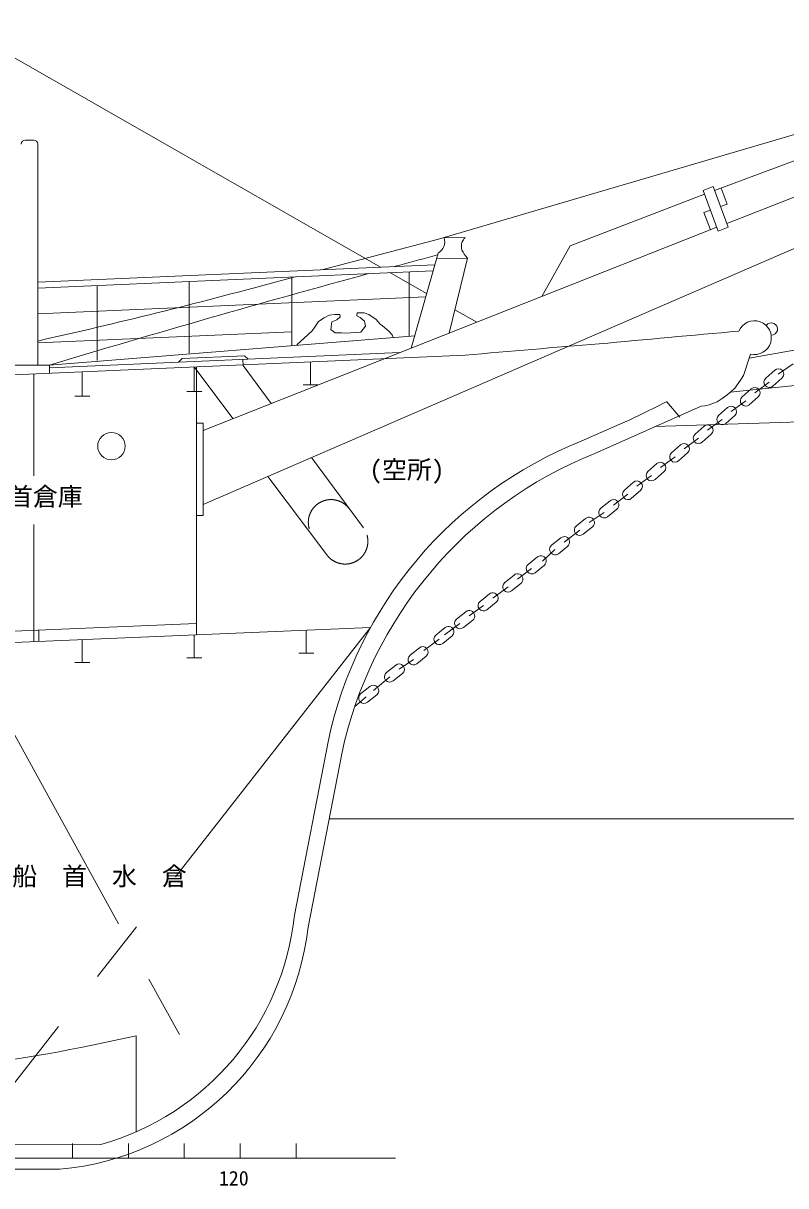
# Model space of a CAD drawing. Units: millimetres, scale not verified. Extents: x -51052 to 51048, y -29700 to 29700.
# Drawn here: x 25589 to 33234, y -19490 to -7829 of the extents above; entities that cross this region are included whole.
import ezdxf
from ezdxf.enums import TextEntityAlignment as Align

# ---------------------------------------------------------------- set-up
doc = ezdxf.new("R2010")
doc.units = ezdxf.units.MM
doc.header["$LTSCALE"] = 100
doc.linetypes.add('USER1', pattern=[50.8, 31.75, -6.35, 6.35, -6.35])
doc.linetypes.add('USER2', pattern=[9.525, 6.35, -3.175])
for name, color, linetype, lineweight in [('0-0_GL', 7, 'Continuous', 18), ('0-2_sunpou', 7, 'Continuous', 18), ('0-3_keijou', 7, 'Continuous', 18), ('0-6_center', 7, 'USER1', 18)]:
    doc.layers.add(name, color=color, linetype=linetype, lineweight=lineweight)
doc.layers.add('0-5_text', color=7, linetype='Continuous')
doc.styles.add('ＭＳ ゴシック', font='')
doc.styles.get('ＭＳ ゴシック').set_extended_font_data('MS Gothic')

msp = doc.modelspace()

# ---------------------------------------------------------------- linework, layer by layer
at = {"layer": '0-0_GL'}
msp.add_line((28655.6, -15808.3), (38230.3, -15808.3), dxfattribs=at)
at = {"layer": '0-2_sunpou'}
for p, q in [((26083.6, -19067.2), (26083.6, -19212.2)), ((26643.6, -19067.2), (26643.6, -19212.2)), ((27203.6, -19067.2), (27203.6, -19212.2)), ((27763.6, -19067.2), (27763.6, -19212.2)), ((28323.6, -19067.2), (28323.6, -19212.2)), ((-43085.1, -19212.2), (29319.7, -19212.2))]:
    msp.add_line(p, q, dxfattribs=at)
at = {"layer": '0-3_keijou'}
for p, q in [((13604.4, -1371.5), (29170.6, -10276.8)), ((32519.8, -9506.3), (36093.6, -8177.1)), ((32642.9, -9837.2), (36195.9, -8452.3)), ((27393.2, -12655.8), (36378.7, -8760.7)), ((25609.2, -9001.2), (25694.4, -9001.2)), ((25734.4, -11256.9), (25734.4, -9041.2)), ((32405.4, -9505.6), (32505.6, -9468.3)), ((32405.4, -9505.6), (32557, -9913.3)), ((32505.6, -9468.3), (32657.3, -9876)), ((32585.4, -9481.9), (32645.4, -9643.1)), ((32579.7, -9667.5), (32645.4, -9643.1)), ((32413.8, -9729.2), (32479.5, -9704.8)), ((32413.8, -9729.2), (32478.1, -9901.8)), ((27393.2, -11913), (32543.2, -9876.1)), ((32557, -9913.3), (32657.3, -9876)), ((29808.5, -9981.5), (30018.8, -9979.3)), ((29477.2, -11088.7), (29748.2, -10135.2)), ((29714.7, -10253), (25734.4, -10427.7)), ((29732.7, -10189.7), (30041.5, -10184.6)), ((29859.4, -10937.5), (30041.5, -10184.6)), ((29697.9, -10312), (25734.4, -10486)), ((28114.8, -10425.8), (28316.6, -10372.6)), ((28283, -10374.1), (28283, -11059.4)), ((29265.2, -10331), (29632.8, -10541.2)), ((29456.6, -10322.6), (29456.6, -10968.4)), ((26330.6, -10459.8), (26330.6, -11210.7)), ((27253.5, -10419.3), (27253.5, -11139.2)), ((32866.3, -11188.7), (37083.4, -10437.8)), ((29624, -10572.2), (25734.4, -10742.9)), ((29916.1, -10703.3), (30135, -10828.6)), ((28283, -10923.1), (25734.4, -11035)), ((29519.6, -10963.5), (25851.9, -11257.5)), ((37326.4, -11044), (32676.7, -11529.6)), ((30020.3, -11159.1), (20114.8, -11589.4)), ((29364.3, -11133.4), (25851.9, -11284.3)), ((27808.3, -11164.4), (27845.6, -11198.6)), ((27303.1, -11277.1), (27691.4, -11795)), ((27303.1, -11522.9), (27303.1, -11277.1)), ((27325.2, -13964.4), (27325.2, -11276.2)), ((27794, -11262), (27791.2, -11201)), ((27794, -11262), (28075.9, -11642.9)), ((28469, -11455), (28469, -11225)), ((33033.2, -11388), (33123.2, -11308.6)), ((33158.9, -11349.1), (33308.1, -11244.8)), ((25696.2, -12370.2), (25696.2, -11347.4)), ((26181.4, -11568.4), (26181.4, -11325.9)), ((33104.7, -11469), (33194.6, -11389.6)), ((27228.1, -11522.9), (27378.1, -11522.9)), ((28394, -11455), (28544, -11455)), ((32797, -11575.5), (32887, -11496.1)), ((32922.8, -11536.6), (33068.9, -11428.5)), ((26106.4, -11568.4), (26256.4, -11568.4)), ((32686.6, -11724.1), (32832.8, -11616)), ((32868.5, -11656.5), (32958.5, -11577.1)), ((32384.5, -11669.8), (31320.3, -12143.5)), ((31922, -11875.7), (37528.7, -11691)), ((32560.9, -11763), (32650.9, -11683.6)), ((32632.3, -11844), (32722.3, -11764.6)), ((27325.2, -11840.7), (27393.2, -11840.7)), ((27393.2, -12765.7), (27393.2, -11840.7)), ((32324.7, -11950.5), (32414.7, -11871.1)), ((32450.4, -11911.6), (32596.6, -11803.5)), ((32214.3, -12099.1), (32360.5, -11991)), ((32396.2, -12031.4), (32486.2, -11952.1)), ((32088.6, -12137.9), (32178.6, -12058.6)), ((28477.6, -12185.8), (28999.5, -12891)), ((31978.1, -12286.5), (32124.3, -12178.4)), ((32160, -12218.9), (32250, -12139.6)), ((31852.4, -12325.4), (31942.4, -12246)), ((31923.9, -12406.4), (32013.8, -12327)), ((28042.8, -12374.2), (28633.5, -13161.8)), ((31616.2, -12512.9), (31706.2, -12433.5)), ((31742, -12474), (31888.1, -12365.9)), ((31505.8, -12661.5), (31652, -12553.4)), ((31687.7, -12593.9), (31777.7, -12514.5)), ((31378.5, -12694.7), (31471.9, -12619.5)), ((31446.2, -12778.8), (31539.7, -12703.6)), ((27325.2, -12765.7), (27393.2, -12765.7)), ((31134.2, -12871.5), (31227.6, -12796.2)), ((31261.5, -12838.2), (31412.3, -12736.8)), ((25696.2, -14031.5), (25696.2, -12857.3)), ((31013.4, -13032.6), (31168, -12913.5)), ((31201.9, -12955.6), (31295.4, -12880.3)), ((30886.1, -13065.8), (30979.5, -12990.6)), ((30794.6, -13223.6), (30919.9, -13107.9)), ((30953.8, -13150), (31047.3, -13074.7)), ((30652.2, -13256.8), (30745.6, -13181.5)), ((30719.9, -13340.9), (30813.4, -13265.6)), ((30416.9, -13439.2), (30510.3, -13363.9)), ((30544.2, -13405.9), (30686.1, -13298.8)), ((30295.9, -13595), (30450.7, -13481.2)), ((30484.6, -13523.3), (30578.1, -13448)), ((30168.6, -13628.2), (30262, -13552.9)), ((30236.3, -13712.3), (30329.8, -13637)), ((29933.8, -13807.2), (30027.3, -13732)), ((30061.2, -13774), (30202.4, -13670.2)), ((27325.2, -13851.1), (21652.4, -14087.3)), ((29812.9, -13963), (29967.7, -13849.3)), ((30001.6, -13891.4), (30095, -13816.1)), ((29071.1, -13890.4), (21652.4, -14200.6)), ((25746.2, -14031.5), (25746.2, -13916.8)), ((27303.1, -14195.4), (27303.1, -13965.4)), ((28426.3, -14148.6), (28426.3, -13918.6)), ((29726.6, -13966.1), (29820, -13890.8)), ((29794.3, -14050.2), (29887.8, -13975)), ((26181.4, -14242.1), (26181.4, -14012.1)), ((29467, -14169.3), (29560.3, -14093.9)), ((29605.6, -14121.9), (29760.4, -14008.2)), ((27228.1, -14195.4), (27378.1, -14195.4)), ((28351.3, -14148.6), (28501.3, -14148.6)), ((29357.3, -14308.8), (29500.9, -14211.3)), ((29534.8, -14253.3), (29628.2, -14177.9)), ((26106.4, -14242.1), (26256.4, -14242.1)), ((29230, -14342.2), (29323.4, -14266.8)), ((29099.1, -14523.1), (29263.9, -14384.2)), ((29297.9, -14426.2), (29391.2, -14350.8)), ((28971.8, -14556.5), (29065.2, -14481.1)), ((29039.7, -14640.5), (29133, -14565.1)), ((28913.1, -14682), (29028.7, -14584.6)), ((28307, -16774.4), (28644.7, -15036.6)), ((28444.1, -16896.6), (28781.8, -15158.8)), ((26719.5, -17984.4), (26719.5, -18949.1)), ((16217.2, -19109.4), (26368.5, -19074.3)), ((16354.3, -19323.8), (25956, -19323.8))]:
    msp.add_line(p, q, dxfattribs=at)
for points in [[(28581.5, -10302.7), (29751.3, -9994), (33525.3, -8886.6), (35238.8, -8353.6), (36063, -8094.8)], [(30787.2, -10570.6), (31071.9, -10060.6), (32419.5, -9543.6)], [(28937, -10733.1), (28935.1, -10764.9), (28965.7, -10779.9), (29010.9, -10816.4), (29019.5, -10868.5), (28972.2, -10927.2), (28815.6, -10936.3), (28779.9, -10934.9), (28716.7, -10933.5), (28673.5, -10902.4), (28684.4, -10824.8), (28732.9, -10805.5), (28767, -10772.8), (28762.7, -10750.6), (28713.9, -10749.9), (28656.8, -10757.4), (28605.7, -10783.4), (28550.7, -10822.2), (28510.7, -10881.2), (28484.8, -10914.5), (28444, -10951.1), (28330.4, -11055.7)], [(28937, -10733.1), (29006.8, -10733.5), (29054.6, -10752.1), (29127, -10801.2), (29167, -10847.2), (29189.7, -10864.9), (29229.5, -10898.2), (29258.9, -10919.9), (29288, -10954.4), (29297.2, -10980.2)], [(27808.3, -11164.4), (27182.2, -11193), (27146.6, -11228.6)], [(32879.8, -11147.2), (32809.3, -11362.8), (32778.3, -11409.9), (32724.2, -11489.5), (32685.6, -11521.7), (32647.2, -11555.5), (32596.4, -11592.8), (32545, -11627.5), (32508.2, -11641.1), (32465.6, -11656.6), (32421, -11668.2), (32384.5, -11669.8)], [(25383.1, -11257.5), (25851.9, -11257.5), (25851.9, -11340.2)], [(32171.3, -11779), (32041.4, -11625.1), (32034.1, -11628.2), (31937.9, -11678), (31813.9, -11737.1), (31669.3, -11805.7), (31495, -11885.4), (31183.2, -12021.4)]]:
    msp.add_lwpolyline(points, dxfattribs=at)
msp.add_circle((26473, -12072), 137.5, dxfattribs=at)
for centre, radius, start, end in [((25609.2, -9041.2), 40, 90, 180), ((25694.4, -9041.2), 40, 0, 90), ((29682.8, -10020.9), 131.7, 299.74664, 17.408), ((30118.1, -10065.7), 136.3, 161.91449, 196.54009), ((30255.7, -10174.3), 306.9, 140.54392, 150.54784), ((30252.9, -9983.6), 291.7, 204.47979, 223.56006), ((63599.1, -136843.3), 131136, 105.13248, 105.16006), ((5355.5, 79650.3), 93055.6, 284.95266, 285.19328), ((63599.1, -136843.3), 131136, 105.2757, 106.72913), ((13887.1, 41822), 54150.4, 282.63773, 285.233), ((32920.3, -10982.7), 169.4, 256.19401, 157.61174), ((33089, -10896.4), 61.8, 269.01295, 145.14942), ((51607.7, -225906.6), 215812.8, 95.00928, 95.3828), ((40958.4, -132461.6), 121794.7, 94.51888, 95.15253), ((33158.9, -11349.1), 54, 311.41665, 131.41665), ((33068.9, -11428.5), 54, 131.41665, 311.41665), ((32922.8, -11536.6), 54, 311.41665, 131.41665), ((32832.8, -11616), 54, 131.41665, 311.41665), ((32596.6, -11803.5), 54, 131.41665, 311.41665), ((32686.6, -11724.1), 54, 311.41665, 131.41665), ((32450.4, -11911.6), 54, 311.41665, 131.41665), ((32360.5, -11991), 54, 131.41665, 311.41665), ((32739.1, -15907.5), 4186, 111.82002, 167.99223), ((32214.3, -12099.1), 54, 311.41665, 131.41665), ((32876.2, -16029.7), 4186, 111.82002, 167.99223), ((31978.1, -12286.5), 54, 311.41665, 131.41665), ((32124.3, -12178.4), 54, 131.41665, 311.41665), ((31888.1, -12365.9), 54, 131.41665, 311.41665), ((31742, -12474), 54, 311.41665, 131.41665), ((31652, -12553.4), 54, 131.41665, 311.41665), ((31412.3, -12736.8), 54, 128.85066, 308.85066), ((31505.8, -12661.5), 54, 308.85066, 128.85066), ((31261.5, -12838.2), 54, 308.85066, 128.85066), ((31168, -12913.5), 54, 128.85066, 308.85066), ((31013.4, -13032.6), 54, 308.85066, 128.85066), ((30779.5, -13223.6), 54, 308.85066, 128.85066), ((30919.9, -13107.9), 54, 128.85066, 308.85066), ((30686.1, -13298.8), 54, 128.85066, 308.85066), ((30544.2, -13405.9), 54, 308.85066, 128.85066), ((30450.7, -13481.2), 54, 128.85066, 308.85066), ((30202.4, -13670.2), 54, 128.85066, 308.85066), ((30295.9, -13595), 54, 308.85066, 128.85066), ((30061.2, -13774), 54, 308.85066, 128.85066), ((29967.7, -13849.3), 54, 128.85066, 308.85066), ((29760.4, -14008.2), 54, 128.85066, 308.85066), ((29853.9, -13932.9), 54, 308.85066, 128.85066), ((29594.3, -14135.9), 54, 308.93168, 128.93168), ((29500.9, -14211.3), 54, 128.93168, 308.93168), ((29357.3, -14308.8), 54, 308.93168, 128.93168), ((29263.9, -14384.2), 54, 128.93168, 308.93168), ((29005.8, -14598.5), 54, 128.93168, 308.93168), ((29099.1, -14523.1), 54, 308.93168, 128.93168), ((25648.2, -16500.3), 2672.9, 285.6336, 354.11376), ((25715.3, -16588.2), 2746.1, 275.02692, 353.55308), ((22787.3, -995.5), 17438.1, 271.17143, 283.03227)]:
    msp.add_arc(centre, radius, start, end, dxfattribs=at)
at = {"layer": '0-3_keijou', "linetype": 'USER2'}
for centre, start, end in [((28674.7, -12834.8), 36.50096, 216.50096), ((28816.5, -13026.4), 216.50096, 36.50096)]:
    msp.add_arc(centre, 227.6, start, end, dxfattribs=at)
at = {"layer": '0-6_center'}
for p, q in [((29071.1, -13890.4), (25014, -19079)), ((25014, -14079), (27437.1, -18486.3))]:
    msp.add_line(p, q, dxfattribs=at)

# ---------------------------------------------------------------- texts
at = {"layer": '0-2_sunpou', "style": 'ＭＳ ゴシック'}
msp.add_text('120', height=146.6, dxfattribs=at).set_placement((27550.5, -19531.2), align=Align.BOTTOM_LEFT)
at = {"layer": '0-5_text', "style": 'ＭＳ ゴシック'}
for s, p in [('(空所)', (29061.1, -12453.5)), ('船首倉庫', (25185.2, -12724.3)), ('船\u3000首\u3000水\u3000倉', (25478.5, -16531.8))]:
    msp.add_text(s, height=183.3, dxfattribs=at).set_placement(p, align=Align.BOTTOM_LEFT)

doc.saveas('drawing.dxf')
